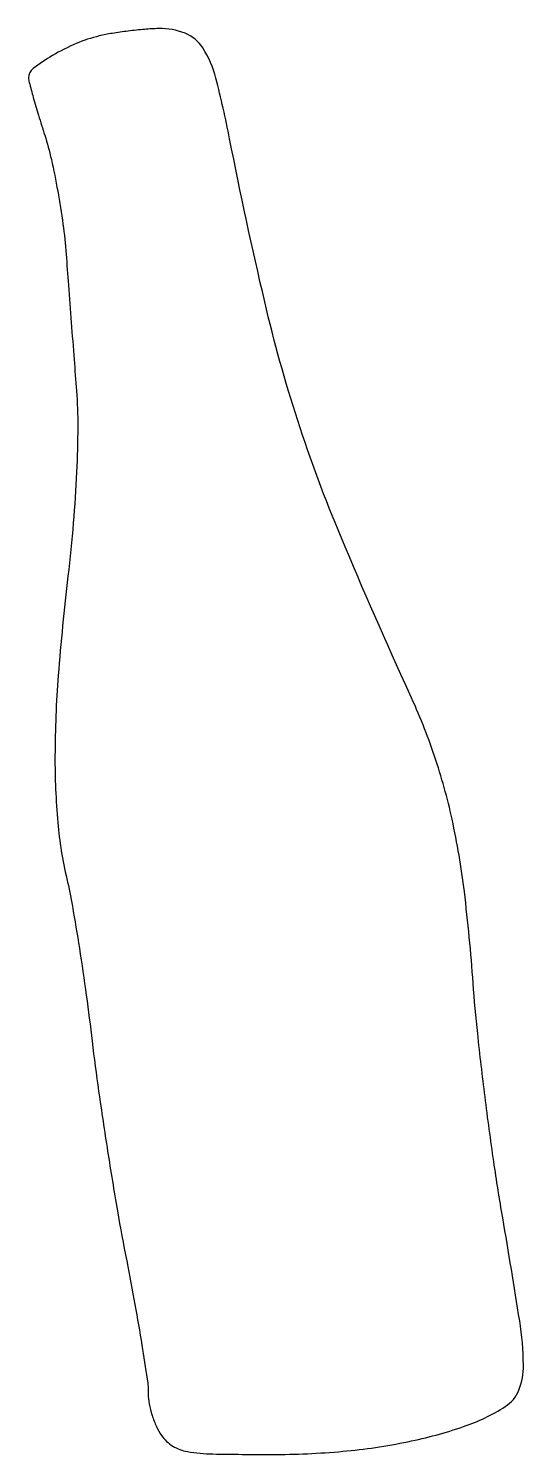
# Model space of a CAD drawing. Extents: x 0 to 58, y 0 to 167.
import ezdxf

# ---------------------------------------------------------------- set-up
doc = ezdxf.new("R2010")
doc.units = 0

msp = doc.modelspace()

# ---------------------------------------------------------------- linework, layer by layer
msp.add_lwpolyline([(8.275048, 166.029061, 0.042206), (5.565857, 165.138391, 0.032878), (2.797687, 163.74018, 0.028763), (0.537417, 162.223649, 0.234756), (0, 161.142103, 0.065527), (0.072024, 160.594886, 0.003212), (0.556643, 158.831198, 0.005162), (1.169029, 156.740224, 0.0037), (1.894953, 154.415156, -0.022378), (2.665022, 151.580683, -0.01076), (3.409843, 147.887577, -0.010645), (4.022842, 143.995121, -0.014979), (4.391026, 140.5, 0.000096), (4.665378, 136.858165, 0.000057), (4.995035, 132.5, 0.000057), (5.325681, 128.14184, 0.000096), (5.603101, 124.5, -0.020183), (5.754647, 120.275887, -0.010342), (5.621148, 114.975697, -0.009527), (5.234673, 109.030748, -0.008195), (4.607029, 102.797817, 0.009794), (3.474049, 91.173696, 0.018458), (3.090895, 81.756013, 0.022707), (3.415795, 73.960687, 0.03615), (4.474148, 67.374423, -0.014793), (5.130898, 64.167742, -0.004479), (5.939348, 59.266373, -0.004482), (6.747568, 53.752728, -0.004867), (7.433495, 48.374423, 0.006115), (8.195517, 42.516027, 0.003565), (9.245271, 35.508871, 0.003563), (10.396769, 28.505473, 0.006022), (11.474129, 22.655775, -0.003636), (12.441399, 17.540968, -0.004594), (13.258025, 12.79633, -0.003666), (13.87651, 8.810051, -0.036665), (14, 7.128281, 0.047352), (14.112889, 5.938923, 0.02951), (14.457282, 4.580361, 0.02948), (14.960254, 3.268874, 0.046498), (15.556704, 2.222506, 0.101494), (16.86589, 0.984432, 0.096425), (18.580398, 0.333331, 0.038606), (21.532116, 0.056514, 0.004084), (28.451369, 0, 0.022441), (36.755329, 0.372891, 0.028247), (44.369448, 1.494297, 0.03152), (50.869737, 3.263434, 0.059852), (55.75, 5.610686, 0.157896), (57.33812, 7.535982, 0.097851), (57.871755, 10.444814, 0.035509), (57.430525, 15.645749, 0.003739), (55.448704, 27.688708, -0.006814), (54.405289, 34.28205, -0.004528), (53.380364, 41.869577, -0.004558), (52.519108, 49.254609, -0.008869), (51.990219, 55.165171, 0.01217), (50.959488, 65.886433, 0.023776), (49.526649, 74.348993, 0.027735), (47.481869, 81.716633, 0.025775), (44.592081, 89, -0.008154), (36.538039, 107.382428, -0.020763), (31.47674, 121.030636, -0.021127), (27.614175, 134.914126, -0.008712), (23.512626, 154, 0.014032), (21.906326, 161.105747, 0.080333), (20.368222, 164.637808, 0.155917), (18.296478, 166.34918, 0.102492), (15.226947, 166.897639, 0.014719), (13.565322, 166.802998, 0.009492), (11.647461, 166.60027, 0.009541), (9.777882, 166.330359, 0.017703)], format="xyb", close=True)

doc.saveas('drawing.dxf')
